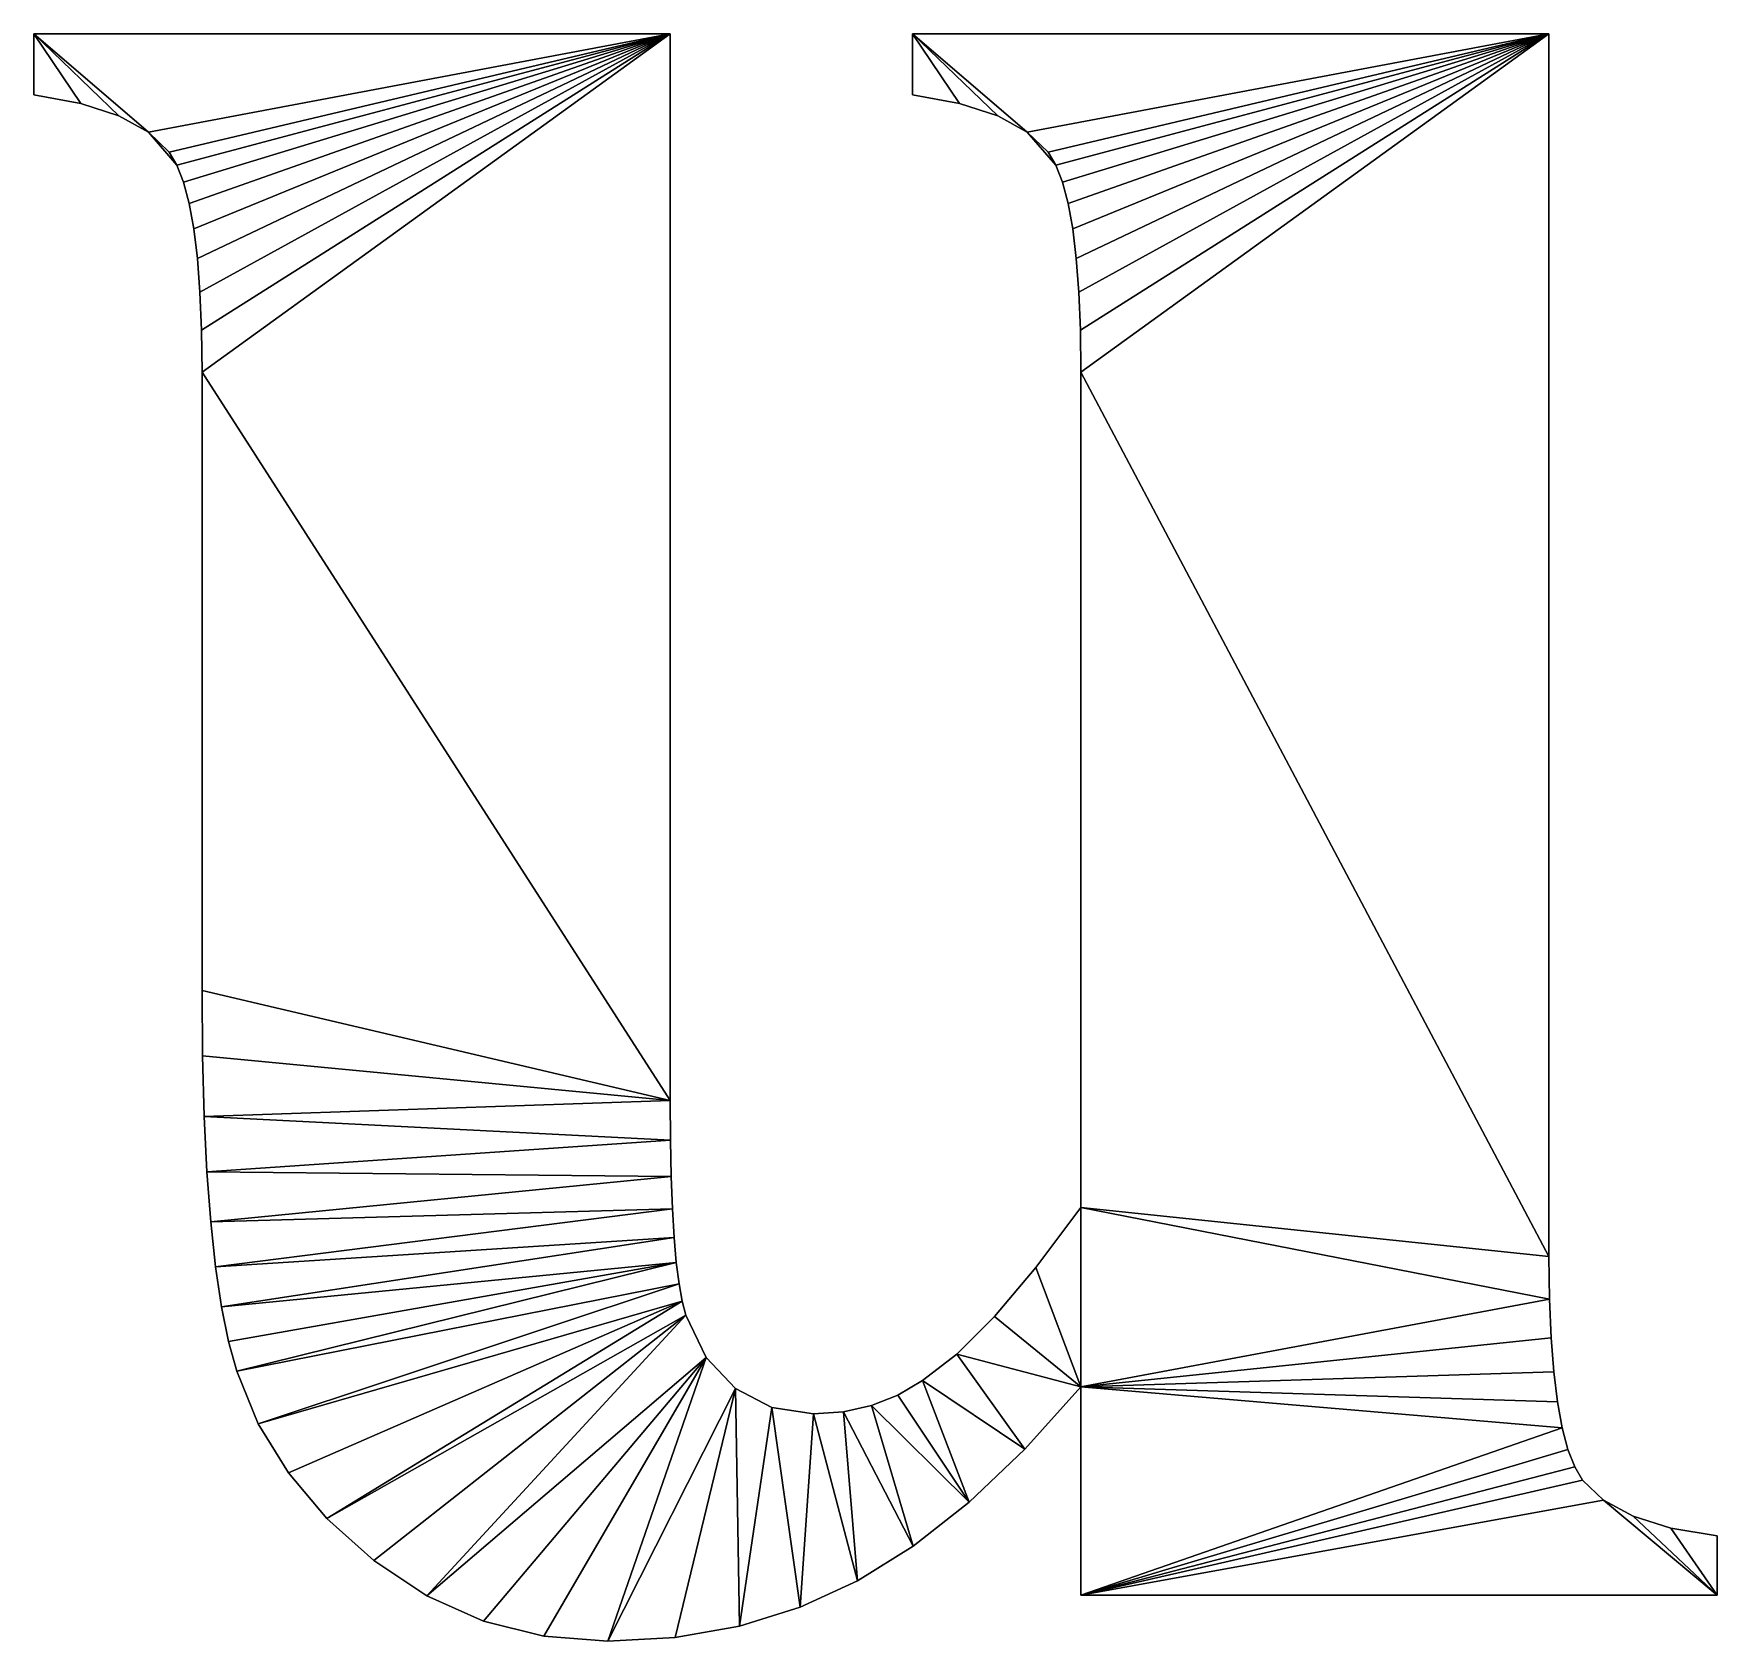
# Model space of a CAD drawing. Header units: metres. Extents: x 0.044 to 0.738, y -0.019 to 0.643.
import ezdxf

# ---------------------------------------------------------------- set-up
doc = ezdxf.new("R2010")
doc.units = ezdxf.units.M

msp = doc.modelspace()

# ---------------------------------------------------------------- meshes
at = {"layer": 'Armanisoft_0', "linetype": 'CONTINUOUS'}
mesh = msp.add_polyface(dxfattribs=at)
corners = [(0.091507, 0.602709), (0.100062, 0.594517), (0.103227, 0.589183), (0.044207, 0.643293), (0.079346, 0.609377), (0.063579, 0.614521), (0.044207, 0.61814), (0.306402, 0.643293), (0.112723, 0.53678), (0.111668, 0.550691), (0.110191, 0.562887), (0.108292, 0.573368), (0.105971, 0.582133), (0.091507, 0.602709, 0.229421), (0.103227, 0.589183, 0.229421), (0.100062, 0.594517, 0.229421), (0.044207, 0.643293, 0.229421), (0.079346, 0.609377, 0.229421), (0.063579, 0.614521, 0.229421), (0.044207, 0.61814, 0.229421), (0.306402, 0.643293, 0.229421), (0.111668, 0.550691, 0.229421), (0.112723, 0.53678, 0.229421), (0.110191, 0.562887, 0.229421), (0.108292, 0.573368, 0.229421), (0.105971, 0.582133, 0.229421), (0.108292, 0.573368), (0.110191, 0.562887), (0.110191, 0.562887, 0.229421), (0.108292, 0.573368, 0.229421), (0.105971, 0.582133), (0.105971, 0.582133, 0.229421), (0.103227, 0.589183), (0.103227, 0.589183, 0.229421), (0.100062, 0.594517), (0.100062, 0.594517, 0.229421), (0.091507, 0.602709), (0.091507, 0.602709, 0.229421), (0.079346, 0.609377), (0.079346, 0.609377, 0.229421), (0.063579, 0.614521), (0.063579, 0.614521, 0.229421), (0.044207, 0.61814), (0.044207, 0.61814, 0.229421), (0.044207, 0.643293), (0.044207, 0.643293, 0.229421), (0.306402, 0.643293), (0.306402, 0.643293, 0.229421)]
mesh.append_faces([[corners[k] for k in face] for face in [(0, 1, 2), (3, 0, 4), (3, 4, 5), (3, 5, 6), (7, 8, 9), (7, 9, 10), (7, 10, 11), (7, 11, 12), (7, 12, 2), (7, 2, 1), (7, 1, 0), (7, 0, 3), (13, 14, 15), (16, 17, 13), (16, 18, 17), (16, 19, 18), (20, 21, 22), (20, 23, 21), (20, 24, 23), (20, 25, 24), (20, 14, 25), (20, 15, 14), (20, 13, 15), (20, 16, 13), (26, 27, 28, 29), (30, 26, 29, 31), (32, 30, 31, 33), (34, 32, 33, 35), (36, 34, 35, 37), (38, 36, 37, 39), (40, 38, 39, 41), (42, 40, 41, 43), (44, 42, 43, 45), (46, 44, 45, 47)]])
mesh = msp.add_polyface(dxfattribs=at)
corners = [(0.306402, 0.643293), (0.113567, 0.503811), (0.113356, 0.521153), (0.112723, 0.53678), (0.306402, 0.203803), (0.114461, 0.197211), (0.11379, 0.2221), (0.113567, 0.2491), (0.306504, 0.187391), (0.115577, 0.174433), (0.30681, 0.172509), (0.117141, 0.153766), (0.307319, 0.159156), (0.306402, 0.643293, 0.229421), (0.113356, 0.521153, 0.229421), (0.113567, 0.503811, 0.229421), (0.112723, 0.53678, 0.229421), (0.306402, 0.203803, 0.229421), (0.11379, 0.2221, 0.229421), (0.114461, 0.197211, 0.229421), (0.113567, 0.2491, 0.229421), (0.306504, 0.187391, 0.229421), (0.115577, 0.174433, 0.229421), (0.30681, 0.172509, 0.229421), (0.117141, 0.153766, 0.229421), (0.115577, 0.174433), (0.117141, 0.153766), (0.117141, 0.153766, 0.229421), (0.115577, 0.174433, 0.229421), (0.114461, 0.197211), (0.114461, 0.197211, 0.229421), (0.11379, 0.2221), (0.11379, 0.2221, 0.229421), (0.113567, 0.2491), (0.113567, 0.2491, 0.229421), (0.113567, 0.503811), (0.113567, 0.503811, 0.229421), (0.113356, 0.521153), (0.113356, 0.521153, 0.229421), (0.112723, 0.53678), (0.112723, 0.53678, 0.229421), (0.111668, 0.550691), (0.111668, 0.550691, 0.229421), (0.110191, 0.562887), (0.110191, 0.562887, 0.229421), (0.306402, 0.203803), (0.306402, 0.643293), (0.306402, 0.643293, 0.229421), (0.306402, 0.203803, 0.229421), (0.306504, 0.187391), (0.306504, 0.187391, 0.229421), (0.30681, 0.172509), (0.30681, 0.172509, 0.229421), (0.307319, 0.159156), (0.307319, 0.159156, 0.229421)]
mesh.append_faces([[corners[k] for k in face] for face in [(0, 1, 2), (0, 2, 3), (4, 5, 6), (4, 6, 7), (4, 7, 1), (8, 9, 5), (8, 5, 4), (10, 11, 9), (10, 9, 8), (12, 11, 10), (1, 0, 4), (13, 14, 15), (13, 16, 14), (17, 18, 19), (17, 20, 18), (17, 15, 20), (21, 19, 22), (21, 17, 19), (23, 22, 24), (23, 21, 22), (15, 17, 13), (25, 26, 27, 28), (29, 25, 28, 30), (31, 29, 30, 32), (33, 31, 32, 34), (35, 33, 34, 36), (37, 35, 36, 38), (39, 37, 38, 40), (41, 39, 40, 42), (43, 41, 42, 44), (45, 46, 47, 48), (49, 45, 48, 50), (51, 49, 50, 52), (53, 51, 52, 54)]])
mesh = msp.add_polyface(dxfattribs=at)
corners = [(0.473711, 0.550691), (0.668445, 0.643293), (0.474766, 0.53678), (0.472234, 0.562887), (0.470334, 0.573368), (0.468013, 0.582133), (0.46527, 0.589183), (0.462105, 0.594517), (0.45355, 0.602709), (0.40625, 0.643293), (0.441389, 0.609377), (0.425622, 0.614521), (0.40625, 0.61814), (0.474766, 0.53678, 0.229421), (0.475399, 0.521153, 0.229421), (0.668445, 0.643293, 0.229421), (0.473711, 0.550691, 0.229421), (0.472234, 0.562887, 0.229421), (0.470334, 0.573368, 0.229421), (0.468013, 0.582133, 0.229421), (0.46527, 0.589183, 0.229421), (0.462105, 0.594517, 0.229421), (0.45355, 0.602709, 0.229421), (0.40625, 0.643293, 0.229421), (0.441389, 0.609377, 0.229421), (0.425622, 0.614521, 0.229421), (0.40625, 0.61814, 0.229421), (0.470334, 0.573368), (0.472234, 0.562887), (0.472234, 0.562887, 0.229421), (0.470334, 0.573368, 0.229421), (0.468013, 0.582133), (0.468013, 0.582133, 0.229421), (0.46527, 0.589183), (0.46527, 0.589183, 0.229421), (0.462105, 0.594517), (0.462105, 0.594517, 0.229421), (0.45355, 0.602709), (0.45355, 0.602709, 0.229421), (0.441389, 0.609377), (0.441389, 0.609377, 0.229421), (0.425622, 0.614521), (0.425622, 0.614521, 0.229421), (0.40625, 0.61814), (0.40625, 0.61814, 0.229421), (0.40625, 0.643293), (0.40625, 0.643293, 0.229421), (0.668445, 0.643293), (0.668445, 0.643293, 0.229421)]
mesh.append_faces([[corners[k] for k in face] for face in [(0, 1, 2), (3, 1, 0), (4, 1, 3), (5, 1, 4), (6, 1, 5), (7, 1, 6), (8, 1, 7), (8, 7, 6), (9, 1, 8), (9, 8, 10), (9, 10, 11), (9, 11, 12), (13, 14, 15), (16, 13, 15), (17, 16, 15), (18, 17, 15), (19, 18, 15), (20, 19, 15), (21, 20, 15), (22, 21, 15), (22, 20, 21), (23, 22, 15), (23, 24, 22), (23, 25, 24), (23, 26, 25), (27, 28, 29, 30), (31, 27, 30, 32), (33, 31, 32, 34), (35, 33, 34, 36), (37, 35, 36, 38), (39, 37, 38, 40), (41, 39, 40, 42), (43, 41, 42, 44), (45, 43, 44, 46), (47, 45, 46, 48)]])
mesh = msp.add_polyface(dxfattribs=at)
corners = [(0.47561, 0.085795), (0.668661, 0.121897), (0.66931, 0.106049), (0.670391, 0.091935), (0.440083, 0.114762), (0.424501, 0.099238), (0.457119, 0.134928), (0.47561, 0.159736), (0.668445, 0.139482), (0.47561, 0.503811), (0.668445, 0.643293), (0.475399, 0.521153), (0.474766, 0.53678), (0.47561, 0.085795, 0.229421), (0.66931, 0.106049, 0.229421), (0.668661, 0.121897, 0.229421), (0.670391, 0.091935, 0.229421), (0.440083, 0.114762, 0.229421), (0.424501, 0.099238, 0.229421), (0.457119, 0.134928, 0.229421), (0.47561, 0.159736, 0.229421), (0.668445, 0.139482, 0.229421), (0.47561, 0.503811, 0.229421), (0.668445, 0.643293, 0.229421), (0.475399, 0.521153, 0.229421), (0.668445, 0.139482), (0.668445, 0.643293), (0.668445, 0.643293, 0.229421), (0.668445, 0.139482, 0.229421), (0.668661, 0.121897), (0.668661, 0.121897, 0.229421), (0.66931, 0.106049), (0.66931, 0.106049, 0.229421), (0.670391, 0.091935), (0.670391, 0.091935, 0.229421), (0.424501, 0.099238), (0.410373, 0.088355), (0.410373, 0.088355, 0.229421), (0.424501, 0.099238, 0.229421), (0.440083, 0.114762), (0.440083, 0.114762, 0.229421), (0.457119, 0.134928), (0.457119, 0.134928, 0.229421), (0.47561, 0.159736), (0.47561, 0.159736, 0.229421), (0.47561, 0.503811), (0.47561, 0.503811, 0.229421), (0.475399, 0.521153), (0.475399, 0.521153, 0.229421), (0.474766, 0.53678), (0.474766, 0.53678, 0.229421), (0.473711, 0.550691), (0.473711, 0.550691, 0.229421), (0.472234, 0.562887), (0.472234, 0.562887, 0.229421)]
mesh.append_faces([[corners[k] for k in face] for face in [(0, 1, 2), (0, 2, 3), (4, 0, 5), (6, 0, 4), (7, 8, 1), (7, 1, 0), (7, 0, 6), (9, 10, 8), (9, 8, 7), (11, 10, 9), (12, 10, 11), (13, 14, 15), (13, 16, 14), (17, 18, 13), (19, 17, 13), (20, 15, 21), (20, 13, 15), (20, 19, 13), (22, 21, 23), (22, 20, 21), (24, 22, 23), (25, 26, 27, 28), (29, 25, 28, 30), (31, 29, 30, 32), (33, 31, 32, 34), (35, 36, 37, 38), (39, 35, 38, 40), (41, 39, 40, 42), (43, 41, 42, 44), (45, 43, 44, 46), (47, 45, 46, 48), (49, 47, 48, 50), (51, 49, 50, 52), (53, 51, 52, 54)]])
mesh = msp.add_polyface(dxfattribs=at)
corners = [(0.307319, 0.159156), (0.119151, 0.13521), (0.117141, 0.153766), (0.308032, 0.147334), (0.121608, 0.118765), (0.308948, 0.137041), (0.127863, 0.092207), (0.124512, 0.104431), (0.310069, 0.128278), (0.136756, 0.070583), (0.311393, 0.121045), (0.165012, 0.0316), (0.149139, 0.050381), (0.31292, 0.115341), (0.206228, -0.000326), (0.184375, 0.014241), (0.307319, 0.159156, 0.229421), (0.117141, 0.153766, 0.229421), (0.119151, 0.13521, 0.229421), (0.30681, 0.172509, 0.229421), (0.308032, 0.147334, 0.229421), (0.121608, 0.118765, 0.229421), (0.308948, 0.137041, 0.229421), (0.124512, 0.104431, 0.229421), (0.127863, 0.092207, 0.229421), (0.310069, 0.128278, 0.229421), (0.136756, 0.070583, 0.229421), (0.311393, 0.121045, 0.229421), (0.149139, 0.050381, 0.229421), (0.165012, 0.0316, 0.229421), (0.31292, 0.115341, 0.229421), (0.184375, 0.014241, 0.229421), (0.206228, -0.000326, 0.229421), (0.229573, -0.010731), (0.25441, -0.016974), (0.25441, -0.016974, 0.229421), (0.229573, -0.010731, 0.229421), (0.206228, -0.000326), (0.206228, -0.000326, 0.229421), (0.184375, 0.014241), (0.184375, 0.014241, 0.229421), (0.165012, 0.0316), (0.165012, 0.0316, 0.229421), (0.149139, 0.050381), (0.149139, 0.050381, 0.229421), (0.136756, 0.070583), (0.136756, 0.070583, 0.229421), (0.127863, 0.092207), (0.127863, 0.092207, 0.229421), (0.124512, 0.104431), (0.124512, 0.104431, 0.229421), (0.121608, 0.118765), (0.121608, 0.118765, 0.229421), (0.119151, 0.13521), (0.119151, 0.13521, 0.229421), (0.117141, 0.153766), (0.117141, 0.153766, 0.229421)]
mesh.append_faces([[corners[k] for k in face] for face in [(0, 1, 2), (3, 4, 1), (3, 1, 0), (5, 6, 7), (5, 7, 4), (5, 4, 3), (8, 9, 6), (10, 11, 12), (10, 12, 9), (13, 14, 15), (13, 15, 11), (16, 17, 18), (16, 19, 17), (20, 18, 21), (20, 16, 18), (22, 23, 24), (22, 21, 23), (22, 20, 21), (25, 24, 26), (27, 28, 29), (27, 26, 28), (30, 31, 32), (30, 29, 31), (33, 34, 35, 36), (37, 33, 36, 38), (39, 37, 38, 40), (41, 39, 40, 42), (43, 41, 42, 44), (45, 43, 44, 46), (47, 45, 46, 48), (49, 47, 48, 50), (51, 49, 50, 52), (53, 51, 52, 54), (55, 53, 54, 56)]])
mesh = msp.add_polyface(dxfattribs=at)
corners = [(0.310069, 0.128278), (0.127863, 0.092207), (0.308948, 0.137041), (0.311393, 0.121045), (0.136756, 0.070583), (0.31292, 0.115341), (0.165012, 0.0316), (0.321272, 0.097914), (0.280738, -0.019055), (0.25441, -0.016974), (0.229573, -0.010731), (0.206228, -0.000326), (0.333294, 0.085141), (0.334955, -0.012823), (0.308542, -0.017497), (0.348281, 0.077307), (0.310069, 0.128278, 0.229421), (0.308948, 0.137041, 0.229421), (0.127863, 0.092207, 0.229421), (0.311393, 0.121045, 0.229421), (0.136756, 0.070583, 0.229421), (0.31292, 0.115341, 0.229421), (0.165012, 0.0316, 0.229421), (0.321272, 0.097914, 0.229421), (0.25441, -0.016974, 0.229421), (0.280738, -0.019055, 0.229421), (0.229573, -0.010731, 0.229421), (0.206228, -0.000326, 0.229421), (0.333294, 0.085141, 0.229421), (0.308542, -0.017497, 0.229421), (0.334955, -0.012823, 0.229421), (0.348281, 0.077307, 0.229421), (0.334955, -0.012823), (0.359977, -0.005033), (0.359977, -0.005033, 0.229421), (0.334955, -0.012823, 0.229421), (0.308542, -0.017497), (0.308542, -0.017497, 0.229421), (0.280738, -0.019055), (0.280738, -0.019055, 0.229421), (0.25441, -0.016974), (0.25441, -0.016974, 0.229421), (0.308032, 0.147334), (0.307319, 0.159156), (0.307319, 0.159156, 0.229421), (0.308032, 0.147334, 0.229421), (0.308948, 0.137041), (0.308948, 0.137041, 0.229421), (0.310069, 0.128278), (0.310069, 0.128278, 0.229421), (0.311393, 0.121045), (0.311393, 0.121045, 0.229421), (0.31292, 0.115341), (0.31292, 0.115341, 0.229421), (0.321272, 0.097914), (0.321272, 0.097914, 0.229421), (0.333294, 0.085141), (0.333294, 0.085141, 0.229421), (0.348281, 0.077307), (0.348281, 0.077307, 0.229421)]
mesh.append_faces([[corners[k] for k in face] for face in [(0, 1, 2), (3, 4, 0), (5, 6, 3), (7, 8, 9), (7, 9, 10), (7, 10, 11), (7, 11, 5), (12, 13, 14), (12, 14, 8), (12, 8, 7), (15, 13, 12), (16, 17, 18), (19, 16, 20), (21, 19, 22), (23, 24, 25), (23, 26, 24), (23, 27, 26), (23, 21, 27), (28, 29, 30), (28, 25, 29), (28, 23, 25), (31, 28, 30), (32, 33, 34, 35), (36, 32, 35, 37), (38, 36, 37, 39), (40, 38, 39, 41), (42, 43, 44, 45), (46, 42, 45, 47), (48, 46, 47, 49), (50, 48, 49, 51), (52, 50, 51, 53), (54, 52, 53, 55), (56, 54, 55, 57), (58, 56, 57, 59)]])
mesh = msp.add_polyface(dxfattribs=at)
corners = [(0.348281, 0.077307), (0.359977, -0.005033), (0.334955, -0.012823), (0.365529, 0.074695), (0.383607, 0.005873), (0.377804, 0.075549), (0.406557, 0.020216), (0.389371, 0.07811), (0.429542, 0.038317), (0.400227, 0.082379), (0.410373, 0.088355), (0.452559, 0.060177), (0.424501, 0.099238), (0.47561, 0.085795), (0.348281, 0.077307, 0.229421), (0.334955, -0.012823, 0.229421), (0.359977, -0.005033, 0.229421), (0.365529, 0.074695, 0.229421), (0.383607, 0.005873, 0.229421), (0.377804, 0.075549, 0.229421), (0.406557, 0.020216, 0.229421), (0.389371, 0.07811, 0.229421), (0.429542, 0.038317, 0.229421), (0.400227, 0.082379, 0.229421), (0.410373, 0.088355, 0.229421), (0.452559, 0.060177, 0.229421), (0.424501, 0.099238, 0.229421), (0.47561, 0.085795, 0.229421), (0.452559, 0.060177), (0.47561, 0.085795), (0.47561, 0.085795, 0.229421), (0.452559, 0.060177, 0.229421), (0.429542, 0.038317), (0.429542, 0.038317, 0.229421), (0.406557, 0.020216), (0.406557, 0.020216, 0.229421), (0.383607, 0.005873), (0.383607, 0.005873, 0.229421), (0.359977, -0.005033), (0.359977, -0.005033, 0.229421), (0.365529, 0.074695), (0.348281, 0.077307), (0.348281, 0.077307, 0.229421), (0.365529, 0.074695, 0.229421), (0.377804, 0.075549), (0.377804, 0.075549, 0.229421), (0.389371, 0.07811), (0.389371, 0.07811, 0.229421), (0.400227, 0.082379), (0.400227, 0.082379, 0.229421), (0.410373, 0.088355), (0.410373, 0.088355, 0.229421)]
mesh.append_faces([[corners[k] for k in face] for face in [(0, 1, 2), (3, 4, 1), (3, 1, 0), (5, 6, 4), (5, 4, 3), (7, 8, 6), (7, 6, 5), (9, 8, 7), (10, 11, 8), (10, 8, 9), (12, 13, 11), (12, 11, 10), (14, 15, 16), (17, 16, 18), (17, 14, 16), (19, 18, 20), (19, 17, 18), (21, 20, 22), (21, 19, 20), (23, 21, 22), (24, 22, 25), (24, 23, 22), (26, 25, 27), (26, 24, 25), (28, 29, 30, 31), (32, 28, 31, 33), (34, 32, 33, 35), (36, 34, 35, 37), (38, 36, 37, 39), (40, 41, 42, 43), (44, 40, 43, 45), (46, 44, 45, 47), (48, 46, 47, 49), (50, 48, 49, 51)]])
mesh = msp.add_polyface(dxfattribs=at)
corners = [(0.737805, 0), (0.690941, 0.03911), (0.703081, 0.032511), (0.718702, 0.027605), (0.737805, 0.02439), (0.47561, 0), (0.67385, 0.068915), (0.676228, 0.060008), (0.679039, 0.052837), (0.682282, 0.0474), (0.47561, 0.085795), (0.670391, 0.091935), (0.671904, 0.079557), (0.737805, 0, 0.229421), (0.703081, 0.032511, 0.229421), (0.690941, 0.03911, 0.229421), (0.718702, 0.027605, 0.229421), (0.737805, 0.02439, 0.229421), (0.47561, 0, 0.229421), (0.676228, 0.060008, 0.229421), (0.67385, 0.068915, 0.229421), (0.679039, 0.052837, 0.229421), (0.682282, 0.0474, 0.229421), (0.47561, 0.085795, 0.229421), (0.671904, 0.079557, 0.229421), (0.670391, 0.091935, 0.229421), (0.671904, 0.079557), (0.670391, 0.091935), (0.670391, 0.091935, 0.229421), (0.671904, 0.079557, 0.229421), (0.67385, 0.068915), (0.67385, 0.068915, 0.229421), (0.676228, 0.060008), (0.676228, 0.060008, 0.229421), (0.679039, 0.052837), (0.679039, 0.052837, 0.229421), (0.682282, 0.0474), (0.682282, 0.0474, 0.229421), (0.690941, 0.03911), (0.690941, 0.03911, 0.229421), (0.703081, 0.032511), (0.703081, 0.032511, 0.229421), (0.718702, 0.027605), (0.718702, 0.027605, 0.229421), (0.737805, 0.02439), (0.737805, 0.02439, 0.229421), (0.737805, 0), (0.737805, 0, 0.229421), (0.47561, 0), (0.47561, 0, 0.229421), (0.47561, 0.085795), (0.47561, 0.085795, 0.229421)]
mesh.append_faces([[corners[k] for k in face] for face in [(0, 1, 2), (0, 2, 3), (0, 3, 4), (5, 6, 7), (5, 7, 8), (5, 8, 9), (5, 9, 1), (5, 1, 0), (10, 11, 12), (10, 12, 6), (10, 6, 5), (13, 14, 15), (13, 16, 14), (13, 17, 16), (18, 19, 20), (18, 21, 19), (18, 22, 21), (18, 15, 22), (18, 13, 15), (23, 24, 25), (23, 20, 24), (23, 18, 20), (26, 27, 28, 29), (30, 26, 29, 31), (32, 30, 31, 33), (34, 32, 33, 35), (36, 34, 35, 37), (38, 36, 37, 39), (40, 38, 39, 41), (42, 40, 41, 43), (44, 42, 43, 45), (46, 44, 45, 47), (48, 46, 47, 49), (50, 48, 49, 51)]])

doc.saveas('drawing.dxf')
